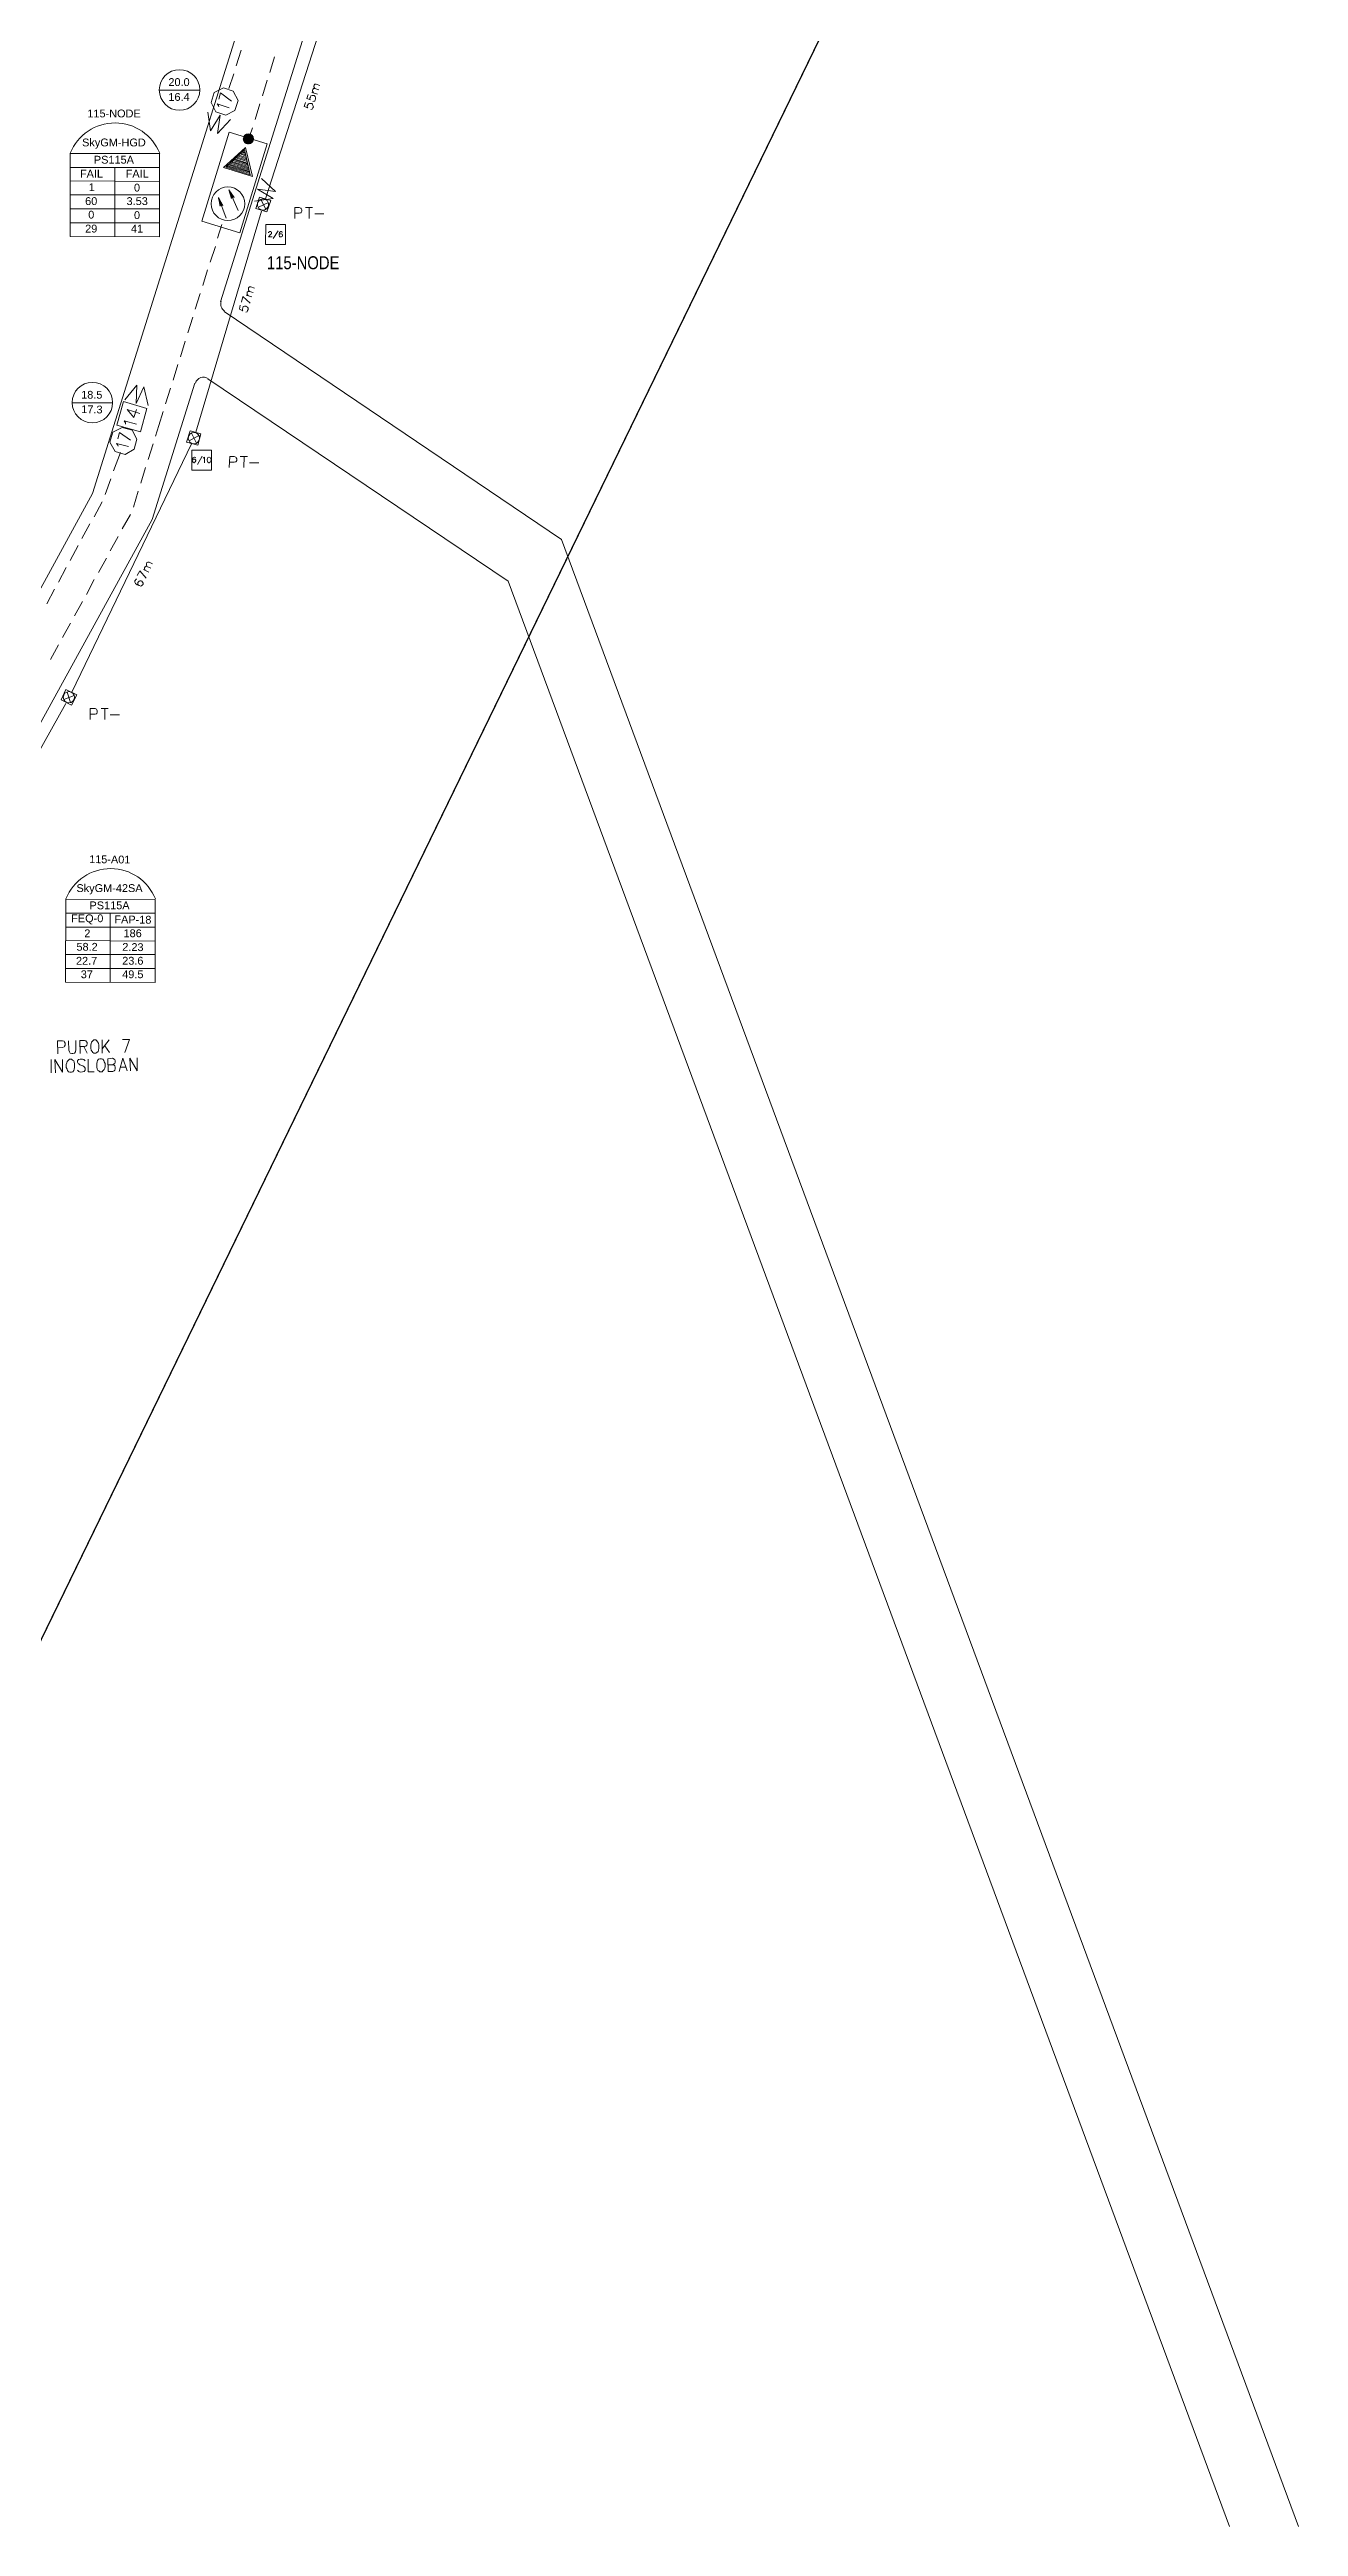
# Model space of a CAD drawing. Header units: millimetres. Extents: x 407 to 980, y 41 to 939.
# Drawn here: x 694 to 977, y 41 to 603 of the extents above; entities that cross this region are included whole.
import ezdxf

# ---------------------------------------------------------------- set-up
doc = ezdxf.new("R2010")
doc.units = ezdxf.units.MM
for name, color, linetype in [('PDF_Level 21', 1, 'Continuous'), ('PDF_Level 22', 1, 'Continuous'), ('PDF_Level 35', 1, 'Continuous'), ('PDF_RICKLEE_AMPBLOCK', 7, 'Continuous'), ('PDF_SKY-Lipa$0$LANDMARK', 7, 'Continuous'), ('PDF_SKY-Lipa$0$POLE NUMBER', 5, 'Continuous'), ('PDF_SKY-Lipa$0$RICKLEE_HOUSECOUNT', 3, 'Continuous'), ('PDF_Text', 7, 'Continuous')]:
    doc.layers.add(name, color=color, linetype=linetype)
for name, color, linetype, true_color in [('PDF_RICKLEE_COAXCABLE', 32, 'Continuous', 0xdd6e00), ('PDF_RICKLEE_ENDOFTAPOFFBLOCK', 132, 'Continuous', 0x00dddd), ('PDF_RICKLEE_NODEBOUNDARY', 92, 'Continuous', 0x00b800), ('PDF_SKY-Lipa$0$RICKLEE_POLEPED', 8, 'Continuous', 0x767676), ('PDF_SKY-Lipa$0$RICKLEE_ROAD', 251, 'Continuous', 0x636466), ('PDF_SKY-Lipa$0$RICKLEE_STRAND', 8, 'Continuous', 0x767676), ('PDF_SKY-Lipa$0$RICKLEE_STRANDDISTANCE', 8, 'Continuous', 0x767676)]:
    doc.layers.add(name, color=color, linetype=linetype, true_color=true_color)
doc.styles.add('PDF Arial Narrow', font='ARIALN.TTF')
doc.styles.add('PDF ArialMT', font='arial.ttf')

msp = doc.modelspace()

# ---------------------------------------------------------------- linework, layer by layer
at = {"layer": 'PDF_Level 21', "lineweight": 9}
for points in [[(735.15, 587.13), (732.18, 583.97), (732.77, 588.12), (730.6, 584.56), (730.01, 588.81)], [(742.17, 573.78), (745.33, 570.81), (741.28, 571.31), (744.84, 569.23), (740.59, 568.64)], [(711.12, 523.54), (713.88, 526.9), (713.69, 522.75), (715.47, 526.51), (716.46, 522.25)]]:
    msp.add_lwpolyline(points, dxfattribs=at)
at = {"layer": 'PDF_Level 22', "lineweight": 9}
for points in [[(735.74, 593.56), (733.57, 594.35), (731.39, 593.26), (730.7, 590.99), (731.79, 588.91), (734.06, 588.12), (736.14, 589.21), (736.83, 591.48)], [(709.34, 517.8), (710.82, 523.14), (716.16, 521.56), (714.68, 516.32)], [(712.8, 516.71), (710.52, 517.31), (708.45, 516.22), (707.75, 513.95), (708.94, 511.87), (711.21, 511.18), (713.29, 512.36), (713.88, 514.64)]]:
    msp.add_lwpolyline(points, close=True, dxfattribs=at)
for points in [[(732.48, 590), (732.38, 590.3), (732.08, 590.69), (734.85, 589.8)], [(732.48, 591.78), (732.87, 593.16), (735.35, 591.28)], [(711.31, 518), (711.31, 518.3), (711.02, 518.79), (713.79, 518)], [(714.58, 520.47), (711.71, 521.36), (713.19, 519.58), (713.79, 521.36)], [(709.63, 513.06), (709.53, 513.25), (709.24, 513.65), (712.01, 512.96)], [(709.53, 514.74), (709.93, 516.12), (712.4, 514.44)]]:
    msp.add_lwpolyline(points, dxfattribs=at)
at = {"layer": 'PDF_Level 35', "color": 7, "lineweight": 9}
for points in [[(728.62, 564.09), (734.85, 584.26), (743.46, 581.59), (737.22, 561.42)], [(738.12, 583.08), (739.3, 583.77), (740.19, 582.28), (739.01, 581.59)]]:
    msp.add_lwpolyline(points, close=True, dxfattribs=at)
at = {"layer": 'PDF_Level 35', "lineweight": 9}
for points in [[(733.57, 576.25), (738.51, 580.8), (740.09, 574.18)], [(734.06, 576.35), (738.31, 580.31), (739.6, 574.57)], [(732.77, 567.45), (732.38, 569.43), (733.37, 567.65), (732.97, 567.94)], [(735.35, 569.23), (734.75, 571.21), (735.94, 569.43), (735.44, 569.72)]]:
    msp.add_lwpolyline(points, close=True, dxfattribs=at)
for points in [[(738.81, 578.23), (736.83, 578.82)], [(738.71, 578.53), (737.03, 579.02)], [(738.71, 578.82), (737.32, 579.32)], [(738.61, 579.12), (737.42, 579.52)], [(738.51, 579.42), (737.72, 579.71)], [(738.51, 579.61), (737.92, 579.81)], [(738.41, 579.91), (738.02, 580.01)], [(739.6, 574.87), (734.26, 576.45)], [(739.5, 575.16), (734.46, 576.65)], [(739.5, 575.36), (734.65, 576.85)], [(739.4, 575.66), (734.85, 577.04)], [(739.3, 575.96), (735.05, 577.24)], [(739.3, 576.15), (735.25, 577.44)], [(739.2, 576.45), (735.44, 577.64)], [(739.1, 576.75), (735.74, 577.83)], [(739.1, 577.04), (735.84, 578.03)], [(739.01, 577.24), (736.04, 578.23)], [(738.91, 577.64), (736.33, 578.43)], [(738.91, 577.93), (736.53, 578.63)], [(732.77, 567.85), (732.38, 569.23), (733.07, 567.94)], [(732.68, 567.65), (732.87, 568.04), (733.37, 567.75)], [(733.27, 567.85), (732.87, 568.04), (732.77, 567.55)], [(735.35, 569.63), (734.85, 571.01), (735.54, 569.72)], [(735.74, 569.63), (735.35, 569.82), (735.25, 569.43)], [(735.84, 569.53), (735.44, 569.82), (735.25, 569.33)]]:
    msp.add_lwpolyline(points, dxfattribs=at)
at = {"layer": 'PDF_Level 35', "color": 7, "lineweight": 9}
for points in [[(740.19, 582.48), (738.71, 581.69), (738.02, 582.88), (739.5, 583.77), (740.19, 582.58)], [(739.7, 583.67), (738.02, 582.68)], [(739.9, 583.57), (738.02, 582.48)], [(740.19, 582.78), (738.51, 581.79), (738.02, 582.58)], [(738.12, 582.28), (739.99, 583.37)], [(739.01, 583.77), (738.21, 583.37)], [(739.2, 581.59), (738.21, 583.27)], [(740.09, 583.27), (738.21, 582.19)], [(739.4, 581.59), (738.31, 583.47)], [(738.31, 581.99), (740.19, 583.08)], [(739.5, 581.69), (738.41, 583.57)], [(740.19, 582.98), (738.41, 581.89)], [(739.7, 581.79), (738.61, 583.67)], [(739.8, 581.89), (738.71, 583.77)], [(739.99, 581.99), (738.91, 583.77)], [(740.09, 582.09), (739.1, 583.77)], [(739.99, 582.09), (739.3, 581.59)], [(740.19, 582.88), (739.8, 583.57)], [(734.16, 564.78), (732.38, 569.43)], [(736.83, 566.46), (734.85, 571.11)]]:
    msp.add_lwpolyline(points, dxfattribs=at)
for centre, radius in [((739.18, 582.75), 1.14), ((734.53, 568.02), 3.81)]:
    msp.add_circle(centre, radius, dxfattribs=at)
at = {"layer": 'PDF_RICKLEE_AMPBLOCK', "lineweight": 9}
for points in [[(719.03, 560.53), (719.03, 579.42), (698.75, 579.42), (698.75, 560.63)], [(718.04, 391.41), (718.04, 410.2), (697.76, 410.3), (697.67, 391.51)]]:
    msp.add_lwpolyline(points, close=True, dxfattribs=at)
for points in [[(698.75, 576.25), (719.03, 576.25)], [(698.75, 573.19), (719.03, 573.09)], [(708.84, 576.25), (708.84, 560.63)], [(698.75, 570.02), (719.03, 570.02)], [(698.75, 566.86), (719.03, 566.86)], [(698.75, 563.69), (719.03, 563.69)], [(697.76, 407.13), (718.04, 407.13)], [(707.85, 407.13), (707.85, 391.41)], [(697.67, 400.9), (718.04, 400.81)], [(697.76, 403.97), (718.04, 403.97)], [(697.67, 397.74), (718.04, 397.74)], [(697.67, 394.57), (718.04, 394.57)]]:
    msp.add_lwpolyline(points, dxfattribs=at)
for centre in [(708.92, 575.43), (707.93, 406.31)]:
    msp.add_arc(centre, 10.93, 21.6691, 158.1742, dxfattribs=at)
at = {"layer": 'PDF_RICKLEE_COAXCABLE', "lineweight": 0}
for points in [[(737.52, 602.86), (736.43, 599.3)], [(744.05, 597.81), (745.14, 601.37)], [(735.84, 597.52), (734.75, 594.15)], [(742.37, 592.47), (743.46, 596.03)], [(740.69, 587.13), (741.77, 590.69)], [(739.01, 581.99), (740.09, 585.25)], [(733.17, 563.3), (732.18, 560.23)], [(731.69, 558.35), (730.5, 554.79)], [(729.91, 553.01), (728.82, 549.45)], [(728.23, 547.67), (727.14, 544.11)], [(726.54, 542.33), (725.46, 538.77)], [(724.86, 536.89), (723.77, 533.33)], [(723.18, 531.55), (722.09, 527.99)], [(721.5, 526.21), (720.41, 522.65)], [(719.82, 520.87), (718.83, 517.7), (718.14, 515.33)], [(708.54, 507.42), (710.13, 511.57)], [(717.54, 513.55), (716.46, 509.99)], [(706.67, 502.08), (707.95, 505.64)], [(715.86, 508.21), (714.77, 504.65)], [(704.19, 497.03), (705.97, 500.4)], [(714.18, 502.87), (713.09, 499.21)], [(701.42, 492.09), (703.2, 495.45)], [(712.4, 497.53), (710.52, 494.26)], [(698.75, 487.14), (700.53, 490.51)], [(709.63, 492.58), (707.85, 489.32)], [(696.08, 482.2), (697.86, 485.56)], [(706.96, 487.64), (705.18, 484.37)], [(693.41, 477.25), (695.19, 480.62)], [(701.52, 477.85), (699.74, 474.58)], [(704.19, 482.79), (702.41, 479.43)], [(698.85, 472.9), (696.97, 469.64)], [(696.08, 467.96), (694.3, 464.69)]]:
    msp.add_lwpolyline(points, dxfattribs=at)
at = {"layer": 'PDF_RICKLEE_ENDOFTAPOFFBLOCK', "lineweight": 0}
for points in [[(718.93, 593.76), (728.13, 593.76)], [(699.15, 522.85), (708.35, 522.85)]]:
    msp.add_lwpolyline(points, dxfattribs=at)
for centre in [(723.56, 593.83), (703.78, 522.92)]:
    msp.add_circle(centre, 4.6, dxfattribs=at)
at = {"layer": 'PDF_RICKLEE_NODEBOUNDARY', "lineweight": 0}
msp.add_lwpolyline([(419.61, 269.91, 0.305, 0.305, 0), (479.64, 368.51, 0.299, 0.299, 0), (484.29, 615.56, 0.271, 0.271, 0), (646.39, 926.25, 0.318, 0.318, 0), (969.34, 812.13, 0.31, 0.31, 0), (596.74, 46.2, 0, 0, 0)], format="xyseb", dxfattribs=at)
at = {"layer": 'PDF_SKY-Lipa$0$LANDMARK', "lineweight": 9}
for points in [[(695.98, 375.19), (695.89, 378.16), (696.97, 378.16), (697.37, 378.06), (697.47, 377.86), (697.57, 377.66), (697.57, 377.17), (697.47, 376.97), (697.37, 376.77), (696.97, 376.67), (695.98, 376.58)], [(698.36, 378.16), (698.46, 376.08), (698.56, 375.69), (698.75, 375.39), (699.15, 375.29), (699.35, 375.29), (699.74, 375.39), (699.94, 375.69), (700.04, 376.18), (700.04, 378.26)], [(701.03, 375.29), (700.93, 378.26), (702.02, 378.26), (702.31, 378.16), (702.41, 377.96), (702.61, 377.76), (702.61, 377.47), (702.51, 377.17), (702.31, 376.97), (702.02, 376.87), (700.93, 376.87)], [(701.82, 376.87), (702.61, 375.39)], [(705.97, 375.39), (705.97, 378.36)], [(707.56, 378.36), (705.97, 376.38)], [(706.57, 377.07), (707.65, 375.49)], [(710.62, 378.45), (712.2, 378.45), (711.12, 375.49)], [(694.4, 370.94), (694.4, 373.9)], [(695.39, 370.94), (695.29, 373.9), (696.97, 371.04), (696.97, 373.9)], [(702.12, 373.61), (701.82, 373.9), (701.52, 374), (701.03, 374), (700.63, 373.9), (700.43, 373.61), (700.43, 373.31), (700.53, 373.01), (700.73, 372.92), (700.93, 372.72), (701.62, 372.52), (701.82, 372.32), (702.02, 372.22), (702.12, 371.93), (702.12, 371.53), (701.92, 371.23), (701.52, 371.14), (701.03, 371.04), (700.73, 371.23), (700.43, 371.53)], [(702.81, 374), (702.81, 371.14), (704.19, 371.14)], [(708.35, 372.72), (708.74, 372.62), (708.84, 372.52), (708.94, 372.22), (708.94, 371.83), (708.84, 371.53), (708.74, 371.33), (708.45, 371.23), (707.36, 371.23), (707.26, 374.1), (708.35, 374.2), (708.74, 374), (708.84, 373.9), (708.94, 373.61), (708.94, 373.31), (708.84, 373.01), (708.74, 372.92), (708.35, 372.72), (707.36, 372.72)], [(709.83, 371.23), (710.72, 374.2), (711.71, 371.33)], [(710.13, 372.22), (711.31, 372.22)], [(712.4, 371.33), (712.3, 374.2), (713.98, 371.33), (713.98, 374.3)]]:
    msp.add_lwpolyline(points, dxfattribs=at)
for points in [[(704.09, 378.36), (703.9, 378.16), (703.6, 377.86), (703.5, 377.56), (703.4, 377.17), (703.4, 376.48), (703.5, 376.08), (703.7, 375.78), (703.9, 375.49), (704.09, 375.39), (704.59, 375.39), (704.79, 375.49), (705.08, 375.78), (705.18, 376.08), (705.28, 376.48), (705.28, 377.17), (705.18, 377.66), (704.98, 377.96), (704.79, 378.16), (704.59, 378.36)], [(698.56, 374), (698.36, 373.81), (698.06, 373.51), (697.96, 373.21), (697.86, 372.82), (697.86, 372.12), (698.06, 371.73), (698.16, 371.43), (698.36, 371.14), (698.65, 371.04), (699.05, 371.04), (699.35, 371.14), (699.54, 371.43), (699.64, 371.73), (699.74, 372.12), (699.74, 372.92), (699.64, 373.31), (699.54, 373.61), (699.25, 373.81), (699.05, 374)], [(705.48, 374.1), (705.18, 374), (704.98, 373.71), (704.89, 373.41), (704.79, 373.01), (704.79, 372.22), (704.89, 371.83), (704.98, 371.53), (705.28, 371.33), (705.48, 371.14), (705.97, 371.14), (706.17, 371.33), (706.47, 371.63), (706.57, 371.93), (706.67, 372.32), (706.67, 373.01), (706.47, 373.41), (706.37, 373.71), (706.17, 374), (705.87, 374.1)]]:
    msp.add_lwpolyline(points, close=True, dxfattribs=at)
at = {"layer": 'PDF_SKY-Lipa$0$POLE NUMBER', "lineweight": 13}
for points in [[(749.69, 564.68), (749.69, 567.15), (750.68, 567.15), (751.07, 567.05), (751.17, 566.96), (751.27, 566.66), (751.27, 566.36), (751.17, 566.07), (751.07, 565.97), (750.68, 565.87), (749.69, 565.87)], [(752.16, 567.15), (753.74, 567.15)], [(752.95, 567.15), (752.95, 564.68)], [(754.24, 565.77), (756.31, 565.77)], [(734.85, 508.21), (734.95, 510.68), (735.94, 510.68), (736.33, 510.58), (736.43, 510.39), (736.53, 510.19), (736.53, 509.79), (736.43, 509.59), (736.33, 509.5), (735.94, 509.4), (734.95, 509.4)], [(737.32, 510.68), (739.01, 510.68)], [(738.21, 510.68), (738.12, 508.21)], [(739.4, 509.3), (741.58, 509.3)], [(703.3, 451.05), (703.3, 453.52), (704.39, 453.52), (704.69, 453.42), (704.79, 453.22), (704.89, 453.02), (704.89, 452.73), (704.79, 452.43), (704.69, 452.33), (704.39, 452.23), (703.3, 452.23)], [(705.78, 453.52), (707.36, 453.52)], [(706.57, 453.52), (706.57, 451.05)], [(707.85, 452.13), (709.93, 452.13)]]:
    msp.add_lwpolyline(points, dxfattribs=at)
at = {"layer": 'PDF_SKY-Lipa$0$RICKLEE_HOUSECOUNT', "lineweight": 0}
for points in [[(747.61, 563.3), (747.61, 558.75), (743.06, 558.75), (743.16, 563.3)], [(730.8, 512.17), (730.8, 507.62), (726.35, 507.62), (726.35, 512.17)], [(730.2, 510.58), (730.01, 510.48), (729.91, 510.29), (729.81, 509.99), (729.81, 509.89), (729.91, 509.59), (730.01, 509.4), (730.2, 509.3), (730.3, 509.3), (730.5, 509.4), (730.6, 509.59), (730.7, 509.89), (730.7, 509.99), (730.6, 510.29), (730.5, 510.48), (730.3, 510.58)]]:
    msp.add_lwpolyline(points, close=True, dxfattribs=at)
for points in [[(745.93, 561.91), (744.84, 560.13)], [(743.75, 561.42), (743.75, 561.52), (743.85, 561.61), (744.05, 561.71), (744.25, 561.71), (744.35, 561.61), (744.44, 561.61), (744.44, 561.52), (744.44, 561.32), (744.44, 561.22), (744.25, 561.12), (743.75, 560.53), (744.54, 560.53)], [(746.82, 561.52), (746.82, 561.61), (746.62, 561.71), (746.52, 561.71), (746.32, 561.61), (746.22, 561.52), (746.13, 561.22), (746.13, 560.92), (746.22, 560.63), (746.32, 560.53), (746.52, 560.53), (746.72, 560.53), (746.82, 560.63), (746.92, 560.82), (746.92, 560.92), (746.82, 561.12), (746.72, 561.22), (746.52, 561.22), (746.32, 561.22), (746.22, 561.12), (746.13, 560.92)], [(727.24, 510.39), (727.14, 510.48), (726.94, 510.58), (726.84, 510.58), (726.64, 510.48), (726.54, 510.29), (726.45, 510.09), (726.45, 509.79), (726.54, 509.5), (726.64, 509.4), (726.84, 509.3), (726.94, 509.3), (727.04, 509.4), (727.14, 509.5), (727.24, 509.69), (727.24, 509.79), (727.24, 509.89), (727.04, 510.09), (726.94, 510.09), (726.84, 510.09), (726.64, 510.09), (726.54, 509.89), (726.45, 509.79)], [(728.72, 510.78), (727.63, 508.9)], [(728.92, 510.29), (729.02, 510.39), (729.21, 510.58), (729.21, 509.3)]]:
    msp.add_lwpolyline(points, dxfattribs=at)
at = {"layer": 'PDF_SKY-Lipa$0$RICKLEE_POLEPED', "lineweight": 0}
for points in [[(740.88, 566.96), (741.68, 569.53), (744.25, 568.74), (743.36, 566.16)], [(742.96, 569.03), (742.27, 569.13), (741.68, 568.83), (741.28, 568.24), (741.28, 567.55), (741.58, 566.96), (742.17, 566.66), (742.86, 566.56), (743.36, 566.96), (743.75, 567.45), (743.75, 568.14), (743.46, 568.74)], [(725.16, 513.95), (725.95, 516.52), (728.42, 515.82), (727.73, 513.25)], [(696.68, 455.5), (697.76, 457.87), (700.24, 456.68), (699.05, 454.31)]]:
    msp.add_lwpolyline(points, close=True, dxfattribs=at)
for points in [[(743.75, 568.34), (741.48, 567.25)], [(743.16, 566.76), (741.97, 569.03)], [(727.93, 515.43), (725.75, 514.24)], [(727.43, 513.75), (726.25, 516.02)], [(699.64, 456.49), (697.27, 455.6)], [(698.85, 454.9), (698.06, 457.28)]]:
    msp.add_lwpolyline(points, dxfattribs=at)
for centre in [(726.83, 514.87), (698.46, 456.09)]:
    msp.add_circle(centre, 1.29, dxfattribs=at)
at = {"layer": 'PDF_SKY-Lipa$0$RICKLEE_ROAD', "lineweight": 0}
for points in [[(681.54, 461.73), (703.8, 502.28), (840.87, 939.11)], [(732.87, 545.79), (799.63, 758.62)], [(733.66, 543.62), (810.21, 491.89), (977.45, 41.21)], [(730.01, 528.29), (798.15, 482.4), (961.82, 41.21)], [(467.33, 41.21), (717.35, 496.44), (727.04, 527.3)]]:
    msp.add_lwpolyline(points, dxfattribs=at)
for centre, start, end in [((734.83, 545.27), 162.5832, 236.0048), ((729, 526.77), 56.005, 162.5834)]:
    msp.add_arc(centre, 1.93, start, end, dxfattribs=at)
at = {"layer": 'PDF_SKY-Lipa$0$RICKLEE_STRAND', "lineweight": 0}
for points in [[(758.59, 617.39), (743.06, 569.13)], [(742.17, 566.36), (727.24, 516.22)], [(726.25, 513.55), (699.15, 457.28)], [(697.76, 454.71), (669.48, 404.17)]]:
    msp.add_lwpolyline(points, dxfattribs=at)
at = {"layer": 'PDF_SKY-Lipa$0$RICKLEE_STRANDDISTANCE', "lineweight": 0}
for points in [[(752.16, 590.99), (751.86, 590.1), (752.65, 589.8), (752.55, 589.9), (752.55, 590.2), (752.65, 590.49), (752.85, 590.69), (753.05, 590.79), (753.35, 590.79), (753.54, 590.79), (753.74, 590.59), (753.84, 590.3), (753.94, 590), (753.84, 589.8), (753.64, 589.5), (753.54, 589.5), (753.35, 589.41)], [(752.75, 592.77), (752.46, 591.88), (753.25, 591.58), (753.15, 591.68), (753.15, 591.98), (753.25, 592.17), (753.35, 592.47), (753.64, 592.57), (753.94, 592.57), (754.14, 592.57), (754.33, 592.37), (754.43, 592.08), (754.43, 591.78), (754.33, 591.58), (754.24, 591.28), (754.04, 591.28), (753.84, 591.19)], [(754.83, 592.87), (753.54, 593.26)], [(753.94, 593.16), (753.74, 593.56), (753.74, 593.76), (753.84, 593.95), (753.94, 594.15), (754.24, 594.15), (755.13, 593.86)], [(754.24, 594.15), (754.04, 594.55), (754.04, 594.75), (754.14, 594.94), (754.24, 595.14), (754.53, 595.14), (755.42, 594.84)], [(737.32, 545), (737.13, 544.11), (737.92, 543.71), (737.82, 543.81), (737.82, 544.11), (737.92, 544.41), (738.02, 544.7), (738.31, 544.8), (738.61, 544.8), (738.71, 544.7), (739.01, 544.6), (739.1, 544.31), (739.1, 544.01), (739.01, 543.81), (738.91, 543.52), (738.81, 543.52), (738.61, 543.42)], [(737.62, 545.69), (737.92, 546.98), (739.6, 545.49)], [(739.99, 546.88), (738.71, 547.27)], [(739.1, 547.18), (738.91, 547.47), (738.91, 547.77), (738.91, 547.97), (739.1, 548.16), (739.4, 548.16), (740.29, 547.87)], [(739.4, 548.16), (739.2, 548.46), (739.2, 548.76), (739.2, 548.96), (739.4, 549.15), (739.7, 549.15), (740.59, 548.86)], [(713.98, 483.68), (714.58, 484.77), (715.96, 483.09)], [(716.56, 484.47), (715.37, 485.07)], [(715.76, 484.87), (715.57, 485.27), (715.57, 485.46), (715.76, 485.66), (715.86, 485.86), (716.16, 485.76), (717.05, 485.36)], [(716.16, 485.76), (716.06, 486.16), (716.06, 486.35), (716.16, 486.65), (716.36, 486.75), (716.65, 486.75), (717.45, 486.35)], [(713.88, 482.89), (713.69, 482.89), (713.49, 482.59), (713.39, 482.5), (713.39, 482.2), (713.59, 481.9), (713.98, 481.61), (714.38, 481.41), (714.77, 481.31), (714.97, 481.41), (715.17, 481.61), (715.27, 481.7), (715.27, 482), (715.17, 482.2), (714.97, 482.4), (714.87, 482.5), (714.58, 482.5), (714.38, 482.4), (714.18, 482.2), (714.08, 482.1), (714.08, 481.8), (714.18, 481.61), (714.38, 481.41)]]:
    msp.add_lwpolyline(points, dxfattribs=at)

# ---------------------------------------------------------------- texts
at = {"layer": 'PDF_Text', "color": 132, "true_color": 0x00dddd, "attachment_point": 4, "style": 'PDF ArialMT'}
for s, insert, char_height in [('20.0', (721.03, 595.61), 1.773), ('16.4', (721.03, 592.24), 1.773), ('18.5', (701.25, 524.69), 1.763)]:
    msp.add_mtext(s, dxfattribs=dict(at, insert=insert, char_height=char_height))
at = {"layer": 'PDF_Text', "attachment_point": 4, "style": 'PDF ArialMT'}
for s, insert, char_height in [('115-NODE', (702.64, 588.49), 1.773), ('SkyGM-HGD', (701.45, 581.66), 1.773), ('PS115A', (704.12, 578), 1.773), ('FAIL', (700.96, 574.84), 1.773), ('FAIL', (711.34, 574.84), 1.773), ('60', (702.14, 568.61), 1.773), ('1', (702.94, 571.77), 1.77), ('3.53', (711.54, 568.61), 1.773), ('0', (713.22, 571.67), 1.77), ('29', (702.14, 562.38), 1.773), ('0', (702.84, 565.54), 1.77), ('41', (712.53, 562.38), 1.773), ('0', (713.22, 565.44), 1.77), ('SkyGM-42SA', (700.17, 412.54), 1.773), ('FEQ-0', (698.98, 405.71), 1.773), ('PS115A', (703.13, 408.88), 1.773), ('58.2', (700.17, 399.48), 1.773), ('2', (701.95, 402.55), 1.77), ('186', (710.85, 402.55), 1.773), ('22.7', (700.07, 396.32), 1.773), ('37', (701.15, 393.25), 1.773), ('49.5', (710.55, 393.25), 1.773), ('23.6', (710.55, 396.32), 1.773)]:
    msp.add_mtext(s, dxfattribs=dict(at, insert=insert, char_height=char_height))
at = {"layer": 'PDF_Text', "color": 92, "true_color": 0x00b800, "insert": (743.39, 554.63), "char_height": 2.938, "attachment_point": 4, "style": 'PDF Arial Narrow'}
msp.add_mtext('115-NODE', dxfattribs=at)
at = {"layer": 'PDF_Text', "color": 132, "true_color": 0x00dddd, "insert": (701.27, 521.43), "char_height": 1.773, "attachment_point": 4, "rotation": 358.8079, "style": 'PDF ArialMT'}
msp.add_mtext('17.3', dxfattribs=at)
at = {"layer": 'PDF_Text', "char_height": 1.773, "attachment_point": 4, "style": 'PDF ArialMT'}
for s, insert, rotation in [('115-A01', (703.04, 419.36), 359.3902), ('FAP-18', (708.78, 405.71), 359.3242), ('2.23', (710.57, 399.48), 358.8295)]:
    msp.add_mtext(s, dxfattribs=dict(at, insert=insert, rotation=rotation))

doc.saveas('drawing.dxf')
